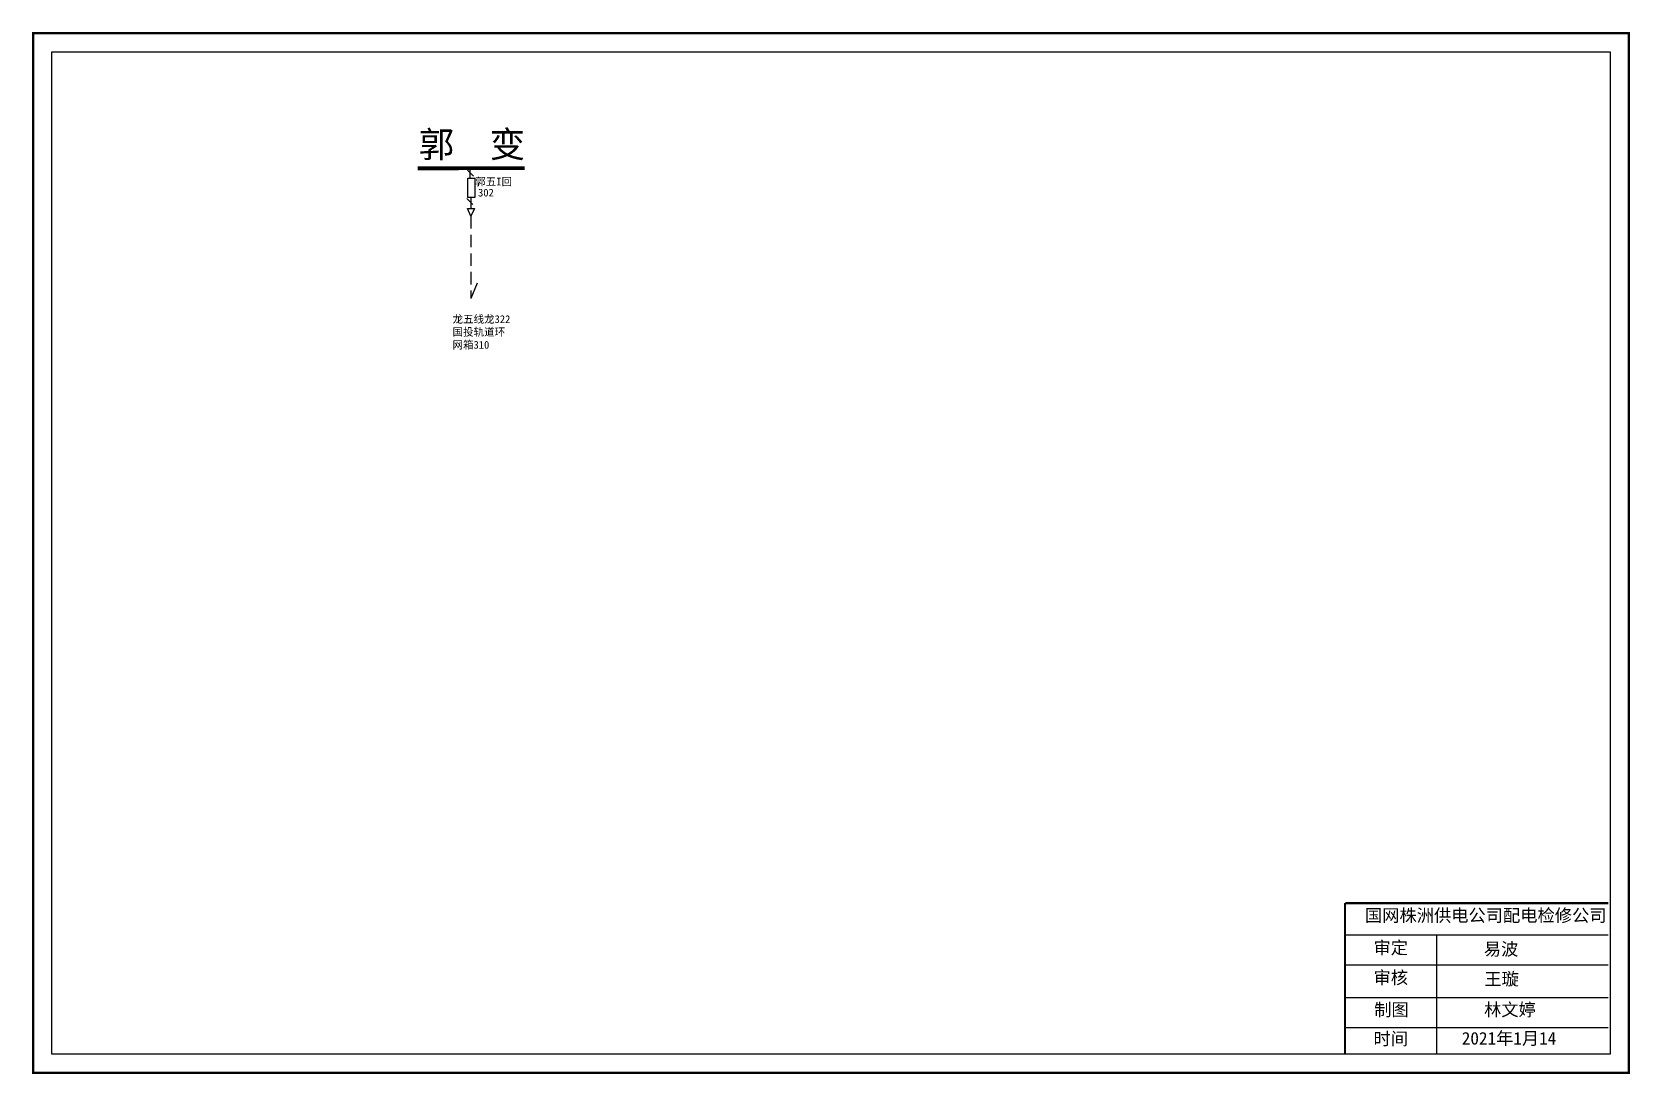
# Model space of a CAD drawing. Extents: x 196 to 829, y -97 to 316.
import ezdxf

# ---------------------------------------------------------------- set-up
doc = ezdxf.new("R2010")
doc.units = 0
doc.header["$LTSCALE"] = 0.774411
doc.linetypes.add('DASHED2', pattern=[9.525, 6.35, -3.175])
doc.layers.get('0').update_dxf_attribs({"linetype": 'CONTINUOUS'})
doc.styles.add('SimSun_txtstyle_5.01_0_0', font='', dxfattribs={"height": 5.013118})
doc.styles.get("Standard").update_dxf_attribs({"font": '', "height": 2.5})
doc.styles.add('字体', font='', dxfattribs={"height": 2.5})
doc.styles.add('宋体_txtstyle_5.00_0_0', font='', dxfattribs={"height": 5})
doc.styles.add('宋体_txtstyle_5.01_0_0', font='', dxfattribs={"height": 5.013118})
doc.styles.get('SimSun_txtstyle_5.01_0_0').set_extended_font_data('SimSun')
doc.styles.get('Standard').set_extended_font_data('SimSun')
doc.styles.get('字体').set_extended_font_data('SimSun')
doc.styles.get('宋体_txtstyle_5.00_0_0').set_extended_font_data('宋体')
doc.styles.get('宋体_txtstyle_5.01_0_0').set_extended_font_data('宋体')

msp = doc.modelspace()

# ---------------------------------------------------------------- linework, layer by layer
for p, q in [((370.76, 258.59), (368.34, 261.01)), ((369.43, 257.85), (369.43, 261.63)), ((370.46, 247.32), (368.05, 249.74)), ((369.78, 245.74), (369.78, 249.94))]:
    msp.add_line(p, q)
at = {"ltscale": 2}
for p, q in [((369.64, 242.7), (368.31, 245.77)), ((368.31, 245.77), (371.1, 245.77)), ((371.1, 245.77), (369.64, 242.7))]:
    msp.add_line(p, q, dxfattribs=at)
at = {"color": 7, "linetype": 'DASHED2'}
msp.add_line((369.62, 242.76), (369.62, 210.16), dxfattribs=at)
at = {"color": 7}
msp.add_line((369.76, 210.21), (372.35, 216.31), dxfattribs=at)
at = {"linetype": 'Continuous'}
for p, q in [((716.11, -41.82), (820.32, -41.82)), ((752.28, -41.83), (752.28, -89.18)), ((716.11, -53.69), (820.32, -53.69)), ((716.11, -66.64), (820.32, -66.64)), ((716.11, -78.51), (820.32, -78.51))]:
    msp.add_line(p, q, dxfattribs=at)
at = {"linetype": 'Continuous', "const_width": 0.919}
msp.add_lwpolyline([(196.21, 315.2), (828.49, 315.2), (828.49, -96.48), (196.21, -96.48)], close=True, dxfattribs=at)
at = {"linetype": 'Continuous'}
msp.add_lwpolyline([(203.65, 307.76), (821.05, 307.76), (821.05, -89.04), (203.65, -89.04)], close=True, dxfattribs=at)
for points, const_width in [([(391.04, 261.7), (348.62, 261.67)], 1.47), ([(716.11, -29.28), (820.32, -29.28)], 0.836)]:
    msp.add_lwpolyline(points, dxfattribs=dict(at, const_width=const_width))
msp.add_lwpolyline([(371.23, 257.73), (371.23, 250.09), (368.52, 250.09), (368.52, 257.73)], close=True)
at = {"color": 0, "const_width": 0.836}
msp.add_lwpolyline([(716.04, -29.28), (716.04, -88.98)], dxfattribs=at)

# ---------------------------------------------------------------- texts
at = {"linetype": 'Continuous', "attachment_point": 1}
for s, insert, char_height, width, style in [('郭  变', (349, 276.33), 10.308, 49.9469, '字体'), ('{\\fSimSun|b0|i0|c134|p2;国网株洲供电公司配电检修公司}', (723.92, -31.62), 5.0131, 137.0552, 'SimSun_txtstyle_5.01_0_0'), ('审定', (727.3, -44.42), 5.013, 39.2051, '字体'), ('易波', (771.01, -44.96), 5.013, 39.2051, '宋体_txtstyle_5.01_0_0'), ('审核', (727.3, -56.23), 5.013, 39.2051, '字体'), ('王璇', (771.22, -56.78), 5.013, 55.2344, 'SimSun_txtstyle_5.01_0_0'), ('制图', (727.57, -68.97), 5.013, 39.2051, '字体'), ('林文婷', (771.12, -68.95), 5.013, 62.5804, '字体'), ('时间', (727.3, -80.46), 5.013, 39.2051, '字体')]:
    msp.add_mtext(s, dxfattribs=dict(at, insert=insert, char_height=char_height, width=width, style=style))
at = {"linetype": 'Continuous', "width": 24.772, "attachment_point": 1}
for s, insert, char_height in [('郭五I回', (371.39, 257.93), 3.053), ('龙五线龙322国投轨道环网箱310', (362.4, 203.49), 3.0533)]:
    msp.add_mtext(s, dxfattribs=dict(at, insert=insert, char_height=char_height))
at = {"insert": (372.51, 253.58), "char_height": 3.053, "width": 6.907, "attachment_point": 1}
msp.add_mtext('302', dxfattribs=at)
at = {"color": 7, "linetype": 'Continuous', "insert": (762.28, -80.3), "char_height": 5, "width": 46.6483, "attachment_point": 1, "style": '宋体_txtstyle_5.00_0_0'}
msp.add_mtext('2021年1月14', dxfattribs=at)

doc.saveas('drawing.dxf')
